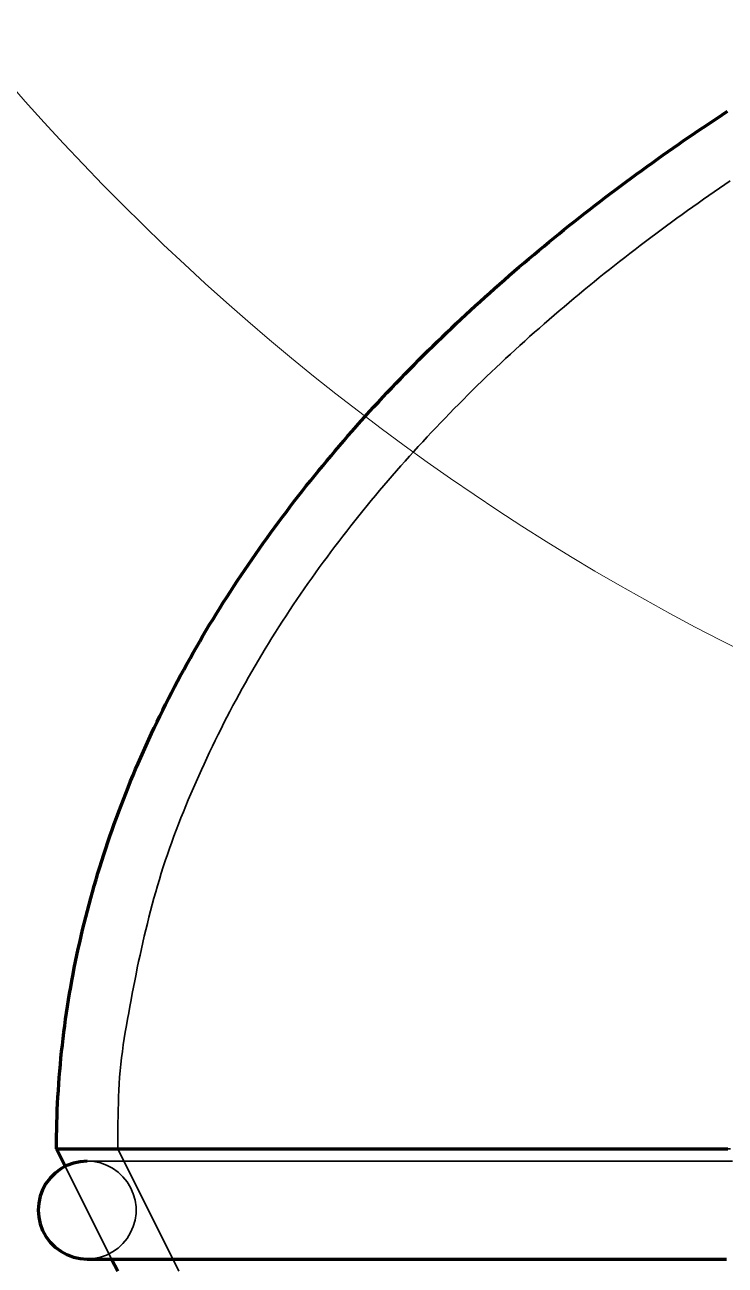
# Model space of a CAD drawing. Header units: millimetres. Extents: x 0 to 2382, y 0 to 420.
# Drawn here: x 275.17 to 280.6, y 315.55 to 325.18 of the extents above; entities that cross this region are included whole.
import ezdxf

# ---------------------------------------------------------------- set-up
doc = ezdxf.new("R2010")
doc.units = ezdxf.units.MM
doc.linetypes.add('IRAM-E-TRAZOS', pattern=[5, 4, -1])
for name, color, linetype, lineweight in [('01-VISIBLE', 7, 'CONTINUOUS', 70), ('02-OCULTA', 4, 'IRAM-E-TRAZOS', 35), ('08-FINA', 5, 'CONTINUOUS', 18)]:
    doc.layers.add(name, color=color, linetype=linetype, lineweight=lineweight)

msp = doc.modelspace()

# ---------------------------------------------------------------- linework, layer by layer
at = {"layer": '01-VISIBLE'}
for p, q in [((275.4801, 316.3149), (275.4125, 316.45)), ((275.8875, 315.5), (275.84, 315.595))]:
    msp.add_line(p, q, dxfattribs=at)
for points in [[(275.4125, 316.45), (275.4126, 316.5005), (275.4131, 316.551), (275.4139, 316.6015), (275.4151, 316.652), (275.4167, 316.7025), (275.4186, 316.7529), (275.4209, 316.8034), (275.4235, 316.8538), (275.4265, 316.9042), (275.4299, 316.9546), (275.4336, 317.005), (275.4377, 317.0553), (275.4421, 317.1056), (275.4469, 317.1559), (275.4521, 317.2061), (275.4576, 317.2563), (275.4634, 317.3065), (275.4696, 317.3566), (275.4761, 317.4067), (275.483, 317.4567), (275.4902, 317.5067), (275.4978, 317.5567), (275.5057, 317.6065), (275.514, 317.6564), (275.5226, 317.7061), (275.5315, 317.7558), (275.5408, 317.8055), (275.5504, 317.8551), (275.5603, 317.9046), (275.5706, 317.954), (275.5812, 318.0034), (275.5922, 318.0527), (275.6034, 318.1019), (275.615, 318.1511), (275.6269, 318.2002), (275.6392, 318.2492), (275.6517, 318.2981), (275.6646, 318.3469), (275.6778, 318.3957), (275.6913, 318.4443), (275.7052, 318.4929), (275.7193, 318.5414), (275.7338, 318.5897), (275.7486, 318.638), (275.7637, 318.6862), (275.7791, 318.7343), (275.7948, 318.7823), (275.8108, 318.8302), (275.8271, 318.878), (275.8437, 318.9257), (275.8606, 318.9733), (275.8778, 319.0208), (275.8953, 319.0682), (275.9131, 319.1154), (275.9312, 319.1626), (275.9496, 319.2096), (275.9682, 319.2565), (275.9872, 319.3034), (276.0064, 319.35), (276.026, 319.3966), (276.0458, 319.4431), (276.0659, 319.4894), (276.0862, 319.5356), (276.1069, 319.5817), (276.1278, 319.6277), (276.149, 319.6735), (276.1704, 319.7192), (276.1922, 319.7648), (276.2141, 319.8103), (276.2364, 319.8556), (276.2589, 319.9008), (276.2817, 319.9459), (276.3047, 319.9909), (276.328, 320.0357), (276.3516, 320.0803), (276.3754, 320.1249), (276.3994, 320.1693), (276.4237, 320.2136), (276.4482, 320.2577), (276.473, 320.3017), (276.4981, 320.3456), (276.5233, 320.3893), (276.5488, 320.4329), (276.5746, 320.4764), (276.6005, 320.5197), (276.6267, 320.5628), (276.6532, 320.6059), (276.6798, 320.6488), (276.7067, 320.6915), (276.7338, 320.7341), (276.7612, 320.7766), (276.7887, 320.8189), (276.8165, 320.8611), (276.8445, 320.9032), (276.8726, 320.9451), (276.901, 320.9868), (276.9296, 321.0284), (276.9585, 321.0699), (276.9875, 321.1113), (277.0167, 321.1524), (277.0461, 321.1935), (277.0757, 321.2344), (277.1055, 321.2752), (277.1355, 321.3158), (277.1657, 321.3563), (277.1961, 321.3966), (277.2267, 321.4368), (277.2574, 321.4769), (277.2883, 321.5168), (277.3194, 321.5566), (277.3508, 321.5962), (277.3823, 321.6357), (277.414, 321.675), (277.4459, 321.7142), (277.4779, 321.7532), (277.5102, 321.7921), (277.5426, 321.8308), (277.5752, 321.8694), (277.6079, 321.9078), (277.6408, 321.9461), (277.6739, 321.9843), (277.7072, 322.0223), (277.7406, 322.0602), (277.7741, 322.0979), (277.8079, 322.1355), (277.8418, 322.1729), (277.8758, 322.2102), (277.91, 322.2474), (277.9444, 322.2844), (277.9789, 322.3212), (278.0136, 322.3579), (278.0484, 322.3945), (278.0834, 322.431), (278.1185, 322.4672), (278.1538, 322.5034), (278.1892, 322.5394), (278.2248, 322.5753), (278.2605, 322.611), (278.2963, 322.6465), (278.3323, 322.682), (278.3684, 322.7173), (278.4047, 322.7524), (278.4411, 322.7874), (278.4776, 322.8223), (278.5143, 322.857), (278.5511, 322.8916), (278.588, 322.9261), (278.6251, 322.9604), (278.6622, 322.9946), (278.6996, 323.0286), (278.737, 323.0625), (278.7746, 323.0963), (278.8123, 323.1299), (278.8501, 323.1633), (278.888, 323.1967), (278.9261, 323.2299), (278.9642, 323.263), (279.0025, 323.2959), (279.0409, 323.3287), (279.0795, 323.3613), (279.1181, 323.3939), (279.1568, 323.4262), (279.1957, 323.4585), (279.2347, 323.4906), (279.2738, 323.5226), (279.313, 323.5544), (279.3523, 323.5861), (279.3917, 323.6177), (279.4312, 323.6491), (279.4708, 323.6805), (279.5106, 323.7116), (279.5504, 323.7427), (279.5904, 323.7736), (279.6304, 323.8044), (279.6705, 323.835), (279.7108, 323.8655), (279.7511, 323.8959), (279.7915, 323.9262), (279.8321, 323.9563), (279.8727, 323.9863), (279.9134, 324.0161), (279.9543, 324.0459), (279.9952, 324.0755), (280.0362, 324.105), (280.0773, 324.1343), (280.1185, 324.1635), (280.1598, 324.1926), (280.2011, 324.2216), (280.2426, 324.2504), (280.2841, 324.2791), (280.3258, 324.3077), (280.3675, 324.3362), (280.4093, 324.3645), (280.4512, 324.3927), (280.4932, 324.4208), (280.5352, 324.4488), (280.5774, 324.4766), (280.6196, 324.5043)], [(275.4125, 316.45), (275.4626, 316.45), (275.5127, 316.45), (275.5627, 316.45), (275.6128, 316.45), (275.6629, 316.45), (275.713, 316.45), (275.7631, 316.45), (275.8132, 316.45), (275.8632, 316.45), (275.9133, 316.45), (275.9634, 316.45), (276.0135, 316.45), (276.0636, 316.45), (276.1137, 316.45), (276.1637, 316.45), (276.2138, 316.45), (276.2639, 316.45), (276.314, 316.45), (276.3641, 316.45), (276.4141, 316.45), (276.4642, 316.45), (276.5143, 316.45), (276.5644, 316.45), (276.6145, 316.45), (276.6646, 316.45), (276.7146, 316.45), (276.7647, 316.45), (276.8148, 316.45), (276.8649, 316.45), (276.915, 316.45), (276.9651, 316.45), (277.0151, 316.45), (277.0652, 316.45), (277.1153, 316.45), (277.1654, 316.45), (277.2155, 316.45), (277.2655, 316.45), (277.3156, 316.45), (277.3657, 316.45), (277.4158, 316.45), (277.4659, 316.45), (277.516, 316.45), (277.566, 316.45), (277.6161, 316.45), (277.6662, 316.45), (277.7163, 316.45), (277.7664, 316.45), (277.8165, 316.45), (277.8665, 316.45), (277.9166, 316.45), (277.9667, 316.45), (278.0168, 316.45), (278.0669, 316.45), (278.117, 316.45), (278.167, 316.45), (278.2171, 316.45), (278.2672, 316.45), (278.3173, 316.45), (278.3674, 316.45), (278.4174, 316.45), (278.4675, 316.45), (278.5176, 316.45), (278.5677, 316.45), (278.6178, 316.45), (278.6679, 316.45), (278.7179, 316.45), (278.768, 316.45), (278.8181, 316.45), (278.8682, 316.45), (278.9183, 316.45), (278.9684, 316.45), (279.0184, 316.45), (279.0685, 316.45), (279.1186, 316.45), (279.1687, 316.45), (279.2188, 316.45), (279.2688, 316.45), (279.3189, 316.45), (279.369, 316.45), (279.4191, 316.45), (279.4692, 316.45), (279.5193, 316.45), (279.5693, 316.45), (279.6194, 316.45), (279.6695, 316.45), (279.7196, 316.45), (279.7697, 316.45), (279.8198, 316.45), (279.8698, 316.45), (279.9199, 316.45), (279.97, 316.45), (280.0201, 316.45), (280.0702, 316.45), (280.1202, 316.45), (280.1703, 316.45), (280.2204, 316.45), (280.2705, 316.45), (280.3206, 316.45), (280.3707, 316.45), (280.4207, 316.45), (280.4708, 316.45), (280.5209, 316.45), (280.571, 316.45), (280.6211, 316.45)], [(275.65, 316.355), (275.5959, 316.3511), (275.5429, 316.3396), (275.4921, 316.3207), (275.4446, 316.2947), (275.4012, 316.2622), (275.3628, 316.2238), (275.3303, 316.1804), (275.3043, 316.1329), (275.2854, 316.0821), (275.2739, 316.0291), (275.27, 315.975)], [(275.27, 315.975), (275.2739, 315.9209), (275.2854, 315.8679), (275.3043, 315.8171), (275.3303, 315.7696), (275.3628, 315.7262), (275.4012, 315.6878), (275.4446, 315.6553), (275.4921, 315.6293), (275.5429, 315.6104), (275.5959, 315.5989), (275.65, 315.595)], [(275.65, 315.595), (275.65, 315.595), (275.65, 315.595), (275.65, 315.595), (275.65, 315.595), (275.65, 315.595), (275.65, 315.595)], [(275.65, 315.595), (275.7001, 315.595), (275.7502, 315.595), (275.8003, 315.595), (275.8504, 315.595), (275.9005, 315.595), (275.9506, 315.595), (276.0008, 315.595), (276.0509, 315.595), (276.101, 315.595), (276.1511, 315.595), (276.2012, 315.595), (276.2514, 315.595), (276.3015, 315.595), (276.3516, 315.595), (276.4017, 315.595), (276.4518, 315.595), (276.5019, 315.595), (276.5521, 315.595), (276.6022, 315.595), (276.6523, 315.595), (276.7024, 315.595), (276.7525, 315.595), (276.8027, 315.595), (276.8528, 315.595), (276.9029, 315.595), (276.953, 315.595), (277.0031, 315.595), (277.0533, 315.595), (277.1034, 315.595), (277.1535, 315.595), (277.2036, 315.595), (277.2537, 315.595), (277.3039, 315.595), (277.354, 315.595), (277.4041, 315.595), (277.4542, 315.595), (277.5043, 315.595), (277.5545, 315.595), (277.6046, 315.595), (277.6547, 315.595), (277.7048, 315.595), (277.7549, 315.595), (277.8051, 315.595), (277.8552, 315.595), (277.9053, 315.595), (277.9554, 315.595), (278.0055, 315.595), (278.0557, 315.595), (278.1058, 315.595), (278.1559, 315.595), (278.206, 315.595), (278.2562, 315.595), (278.3063, 315.595), (278.3564, 315.595), (278.4065, 315.595), (278.4566, 315.595), (278.5067, 315.595), (278.5569, 315.595), (278.607, 315.595), (278.6571, 315.595), (278.7072, 315.595), (278.7573, 315.595), (278.8075, 315.595), (278.8576, 315.595), (278.9077, 315.595), (278.9578, 315.595), (279.0079, 315.595), (279.0581, 315.595), (279.1082, 315.595), (279.1583, 315.595), (279.2084, 315.595), (279.2585, 315.595), (279.3086, 315.595), (279.3588, 315.595), (279.4089, 315.595), (279.459, 315.595), (279.5091, 315.595), (279.5592, 315.595), (279.6094, 315.595), (279.6595, 315.595), (279.7096, 315.595), (279.7597, 315.595), (279.8098, 315.595), (279.8599, 315.595), (279.9101, 315.595), (279.9602, 315.595), (280.0103, 315.595), (280.0604, 315.595), (280.1105, 315.595), (280.1607, 315.595), (280.2108, 315.595), (280.2609, 315.595), (280.311, 315.595), (280.3611, 315.595), (280.4112, 315.595), (280.4614, 315.595), (280.5115, 315.595), (280.5616, 315.595), (280.6117, 315.595)]]:
    msp.add_lwpolyline(points, dxfattribs=at)
at = {"layer": '02-OCULTA'}
for p, q in [((276.3625, 315.5), (275.8875, 316.45)), ((275.84, 315.595), (275.4801, 316.3149))]:
    msp.add_line(p, q, dxfattribs=at)
for points in [[(280.6408, 323.9649), (280.599, 323.9364), (280.5573, 323.9078), (280.5156, 323.8791), (280.4741, 323.8502), (280.4326, 323.8212), (280.3912, 323.7921), (280.35, 323.7628), (280.3088, 323.7334), (280.2677, 323.7039), (280.2267, 323.6742), (280.1858, 323.6445), (280.145, 323.6145), (280.1043, 323.5845), (280.0637, 323.5543), (280.0232, 323.524), (279.9828, 323.4935), (279.9425, 323.4629), (279.9023, 323.4322), (279.8622, 323.4013), (279.8222, 323.3703), (279.7823, 323.3392), (279.7426, 323.3079), (279.7029, 323.2765), (279.6633, 323.2449), (279.6239, 323.2133), (279.5846, 323.1814), (279.5453, 323.1495), (279.5062, 323.1174), (279.4672, 323.0852), (279.4283, 323.0528), (279.3896, 323.0203), (279.3509, 322.9876), (279.3124, 322.9548), (279.2739, 322.9219), (279.2356, 322.8889), (279.1975, 322.8557), (279.1594, 322.8223), (279.1215, 322.7888), (279.0837, 322.7551), (279.0461, 322.7213), (279.0086, 322.6874), (278.9712, 322.6532), (278.934, 322.619), (278.8969, 322.5846), (278.86, 322.55), (278.8231, 322.5153), (278.7865, 322.4804), (278.7499, 322.4454), (278.7136, 322.4103), (278.6773, 322.3749), (278.6412, 322.3395), (278.6053, 322.3039), (278.5695, 322.2681), (278.5338, 322.2322), (278.4984, 322.1962), (278.463, 322.1599), (278.4278, 322.1236), (278.3928, 322.0871), (278.3579, 322.0504), (278.3232, 322.0136), (278.2886, 321.9767), (278.2542, 321.9396), (278.22, 321.9023), (278.1859, 321.8649), (278.152, 321.8274), (278.1183, 321.7897), (278.0847, 321.7518), (278.0513, 321.7138), (278.0181, 321.6756), (277.985, 321.6373), (277.9521, 321.5989), (277.9194, 321.5603), (277.8869, 321.5215), (277.8546, 321.4826), (277.8224, 321.4435), (277.7904, 321.4043), (277.7586, 321.365), (277.727, 321.3254), (277.6956, 321.2858), (277.6644, 321.246), (277.6334, 321.206), (277.6026, 321.1659), (277.572, 321.1256), (277.5415, 321.0852), (277.5113, 321.0446), (277.4813, 321.0038), (277.4515, 320.9629), (277.4219, 320.9219), (277.3925, 320.8807), (277.3634, 320.8394), (277.3344, 320.7979), (277.3057, 320.7562), (277.2772, 320.7144), (277.2489, 320.6724), (277.2209, 320.6303), (277.1931, 320.5881), (277.1655, 320.5456), (277.1382, 320.5031), (277.111, 320.4603), (277.0842, 320.4175), (277.0576, 320.3744), (277.0312, 320.3313), (277.0051, 320.2879), (276.9792, 320.2445), (276.9536, 320.2008), (276.9282, 320.157), (276.9031, 320.1131), (276.8783, 320.069), (276.8537, 320.0248), (276.8294, 319.9804), (276.8054, 319.9359), (276.7816, 319.8912), (276.7581, 319.8464), (276.7348, 319.8015), (276.7117, 319.7565), (276.6889, 319.7113), (276.6664, 319.666), (276.644, 319.6206), (276.622, 319.5751), (276.6002, 319.5294), (276.5786, 319.4837), (276.5573, 319.4378), (276.5362, 319.3918), (276.5155, 319.3456), (276.4949, 319.2994), (276.4747, 319.253), (276.4548, 319.2065), (276.4351, 319.1599), (276.4158, 319.1131), (276.3967, 319.0663), (276.378, 319.0193), (276.3596, 318.9721), (276.3415, 318.9249), (276.3238, 318.8775), (276.3065, 318.8299), (276.2895, 318.7823), (276.2729, 318.7345), (276.2567, 318.6865), (276.2409, 318.6385), (276.2255, 318.5903), (276.2105, 318.5419), (276.196, 318.4935), (276.1819, 318.4449), (276.1679, 318.3963), (276.1547, 318.3474), (276.1419, 318.2985), (276.1295, 318.2494), (276.1173, 318.2003), (276.1053, 318.1512), (276.0936, 318.1019), (276.0822, 318.0526), (276.0711, 318.0033), (276.0603, 317.9539), (276.0497, 317.9044), (276.0394, 317.8548), (276.0293, 317.8053), (276.0195, 317.7556), (276.0098, 317.706), (276.0003, 317.6563), (275.9909, 317.6065), (275.9817, 317.5568), (275.9725, 317.507), (275.9635, 317.4572), (275.9547, 317.4074), (275.9462, 317.3576), (275.938, 317.3076), (275.9303, 317.2576), (275.9232, 317.2075), (275.9168, 317.1573), (275.9112, 317.107), (275.9064, 317.0567), (275.9023, 317.0062), (275.899, 316.9558), (275.8962, 316.9052), (275.894, 316.8547), (275.8922, 316.8041), (275.8908, 316.7536), (275.8897, 316.703), (275.8888, 316.6524), (275.8882, 316.6018), (275.8877, 316.5512), (275.8875, 316.5006), (275.8875, 316.45)], [(280.6125, 316.45), (280.5625, 316.45), (280.5125, 316.45), (280.4625, 316.45), (280.4125, 316.45), (280.3625, 316.45), (280.3125, 316.45), (280.2625, 316.45), (280.2125, 316.45), (280.1625, 316.45), (280.1125, 316.45), (280.0625, 316.45), (280.0125, 316.45), (279.9625, 316.45), (279.9125, 316.45), (279.8625, 316.45), (279.8125, 316.45), (279.7625, 316.45), (279.7125, 316.45), (279.6625, 316.45), (279.6125, 316.45), (279.5625, 316.45), (279.5125, 316.45), (279.4625, 316.45), (279.4125, 316.45), (279.3625, 316.45), (279.3125, 316.45), (279.2625, 316.45), (279.2125, 316.45), (279.1625, 316.45), (279.1125, 316.45), (279.0625, 316.45), (279.0125, 316.45), (278.9625, 316.45), (278.9125, 316.45), (278.8625, 316.45), (278.8125, 316.45), (278.7625, 316.45), (278.7125, 316.45), (278.6625, 316.45), (278.6125, 316.45), (278.5625, 316.45), (278.5125, 316.45), (278.4625, 316.45), (278.4125, 316.45), (278.3625, 316.45), (278.3125, 316.45), (278.2625, 316.45), (278.2125, 316.45), (278.1625, 316.45), (278.1125, 316.45), (278.0625, 316.45), (278.0125, 316.45), (277.9625, 316.45), (277.9125, 316.45), (277.8625, 316.45), (277.8125, 316.45), (277.7625, 316.45), (277.7125, 316.45), (277.6625, 316.45), (277.6125, 316.45), (277.5625, 316.45), (277.5125, 316.45), (277.4625, 316.45), (277.4125, 316.45), (277.3625, 316.45), (277.3125, 316.45), (277.2625, 316.45), (277.2125, 316.45), (277.1625, 316.45), (277.1125, 316.45), (277.0625, 316.45), (277.0125, 316.45), (276.9625, 316.45), (276.9125, 316.45), (276.8625, 316.45), (276.8125, 316.45), (276.7625, 316.45), (276.7125, 316.45), (276.6625, 316.45), (276.6125, 316.45), (276.5625, 316.45), (276.5125, 316.45), (276.4625, 316.45), (276.4125, 316.45), (276.3625, 316.45), (276.3125, 316.45), (276.2625, 316.45), (276.2125, 316.45), (276.1625, 316.45), (276.1125, 316.45), (276.0625, 316.45), (276.0125, 316.45), (275.9625, 316.45), (275.9125, 316.45), (275.8625, 316.45), (275.8125, 316.45), (275.7625, 316.45), (275.7125, 316.45), (275.6625, 316.45), (275.6125, 316.45), (275.5625, 316.45), (275.5125, 316.45), (275.4625, 316.45), (275.4125, 316.45)], [(280.6437, 316.45), (280.5937, 316.45), (280.5436, 316.45), (280.4936, 316.45), (280.4435, 316.45), (280.3934, 316.45), (280.3434, 316.45), (280.2933, 316.45), (280.2432, 316.45), (280.1932, 316.45), (280.1431, 316.45), (280.093, 316.45), (280.043, 316.45), (279.9929, 316.45), (279.9428, 316.45), (279.8928, 316.45), (279.8427, 316.45), (279.7926, 316.45), (279.7426, 316.45), (279.6925, 316.45), (279.6424, 316.45), (279.5924, 316.45), (279.5423, 316.45), (279.4922, 316.45), (279.4422, 316.45), (279.3921, 316.45), (279.342, 316.45), (279.292, 316.45), (279.2419, 316.45), (279.1918, 316.45), (279.1418, 316.45), (279.0917, 316.45), (279.0416, 316.45), (278.9916, 316.45), (278.9415, 316.45), (278.8914, 316.45), (278.8414, 316.45), (278.7913, 316.45), (278.7412, 316.45), (278.6912, 316.45), (278.6411, 316.45), (278.5911, 316.45), (278.541, 316.45), (278.4909, 316.45), (278.4409, 316.45), (278.3908, 316.45), (278.3407, 316.45), (278.2907, 316.45), (278.2406, 316.45), (278.1905, 316.45), (278.1405, 316.45), (278.0904, 316.45), (278.0403, 316.45), (277.9903, 316.45), (277.9402, 316.45), (277.8901, 316.45), (277.8401, 316.45), (277.79, 316.45), (277.7399, 316.45), (277.6899, 316.45), (277.6398, 316.45), (277.5897, 316.45), (277.5397, 316.45), (277.4896, 316.45), (277.4395, 316.45), (277.3895, 316.45), (277.3394, 316.45), (277.2893, 316.45), (277.2393, 316.45), (277.1892, 316.45), (277.1391, 316.45), (277.0891, 316.45), (277.039, 316.45), (276.9889, 316.45), (276.9389, 316.45), (276.8888, 316.45), (276.8387, 316.45), (276.7887, 316.45), (276.7386, 316.45), (276.6886, 316.45), (276.6385, 316.45), (276.5884, 316.45), (276.5384, 316.45), (276.4883, 316.45), (276.4382, 316.45), (276.3882, 316.45), (276.3381, 316.45), (276.288, 316.45), (276.238, 316.45), (276.1879, 316.45), (276.1378, 316.45), (276.0878, 316.45), (276.0377, 316.45), (275.9876, 316.45), (275.9376, 316.45), (275.8875, 316.45)], [(275.8875, 316.45), (275.9826, 316.45), (276.0777, 316.45), (276.1729, 316.45), (276.268, 316.45), (276.3631, 316.45), (276.4582, 316.45), (276.5534, 316.45), (276.6485, 316.45), (276.7436, 316.45), (276.8387, 316.45), (276.9339, 316.45), (277.029, 316.45), (277.1241, 316.45), (277.2192, 316.45), (277.3144, 316.45), (277.4095, 316.45), (277.5046, 316.45), (277.5997, 316.45), (277.6949, 316.45), (277.79, 316.45), (277.8851, 316.45), (277.9802, 316.45), (278.0754, 316.45), (278.1705, 316.45), (278.2656, 316.45), (278.3607, 316.45), (278.4559, 316.45), (278.551, 316.45), (278.6461, 316.45), (278.7412, 316.45), (278.8364, 316.45), (278.9315, 316.45), (279.0266, 316.45), (279.1217, 316.45), (279.2169, 316.45), (279.312, 316.45), (279.4071, 316.45), (279.5022, 316.45), (279.5974, 316.45), (279.6925, 316.45), (279.7876, 316.45), (279.8827, 316.45), (279.9779, 316.45), (280.073, 316.45), (280.1681, 316.45), (280.2632, 316.45), (280.3584, 316.45), (280.4535, 316.45), (280.5486, 316.45), (280.6437, 316.45)], [(280.6032, 316.355), (280.5532, 316.355), (280.5031, 316.355), (280.4531, 316.355), (280.4031, 316.355), (280.3531, 316.355), (280.303, 316.355), (280.253, 316.355), (280.203, 316.355), (280.1529, 316.355), (280.1029, 316.355), (280.0529, 316.355), (280.0028, 316.355), (279.9528, 316.355), (279.9028, 316.355), (279.8527, 316.355), (279.8027, 316.355), (279.7527, 316.355), (279.7026, 316.355), (279.6526, 316.355), (279.6026, 316.355), (279.5525, 316.355), (279.5025, 316.355), (279.4525, 316.355), (279.4024, 316.355), (279.3524, 316.355), (279.3024, 316.355), (279.2523, 316.355), (279.2023, 316.355), (279.1523, 316.355), (279.1022, 316.355), (279.0522, 316.355), (279.0022, 316.355), (278.9521, 316.355), (278.9021, 316.355), (278.8521, 316.355), (278.802, 316.355), (278.752, 316.355), (278.702, 316.355), (278.6519, 316.355), (278.6019, 316.355), (278.5519, 316.355), (278.5019, 316.355), (278.4518, 316.355), (278.4018, 316.355), (278.3518, 316.355), (278.3017, 316.355), (278.2517, 316.355), (278.2017, 316.355), (278.1516, 316.355), (278.1016, 316.355), (278.0516, 316.355), (278.0015, 316.355), (277.9515, 316.355), (277.9015, 316.355), (277.8514, 316.355), (277.8014, 316.355), (277.7514, 316.355), (277.7013, 316.355), (277.6513, 316.355), (277.6013, 316.355), (277.5512, 316.355), (277.5012, 316.355), (277.4512, 316.355), (277.4011, 316.355), (277.3511, 316.355), (277.3011, 316.355), (277.251, 316.355), (277.201, 316.355), (277.151, 316.355), (277.1009, 316.355), (277.0509, 316.355), (277.0009, 316.355), (276.9508, 316.355), (276.9008, 316.355), (276.8508, 316.355), (276.8007, 316.355), (276.7507, 316.355), (276.7007, 316.355), (276.6506, 316.355), (276.6006, 316.355), (276.5506, 316.355), (276.5006, 316.355), (276.4505, 316.355), (276.4005, 316.355), (276.3505, 316.355), (276.3004, 316.355), (276.2504, 316.355), (276.2004, 316.355), (276.1503, 316.355), (276.1003, 316.355), (276.0503, 316.355), (276.0002, 316.355), (275.9502, 316.355), (275.9002, 316.355), (275.8501, 316.355), (275.8001, 316.355), (275.7501, 316.355), (275.7, 316.355), (275.65, 316.355)], [(280.6583, 316.355), (280.5619, 316.355), (280.4656, 316.355), (280.3693, 316.355), (280.273, 316.355), (280.1767, 316.355), (280.0804, 316.355), (279.9841, 316.355), (279.8878, 316.355), (279.7914, 316.355), (279.6951, 316.355), (279.5988, 316.355), (279.5025, 316.355), (279.4062, 316.355), (279.3099, 316.355), (279.2136, 316.355), (279.1173, 316.355), (279.0209, 316.355), (278.9246, 316.355), (278.8283, 316.355), (278.732, 316.355), (278.6357, 316.355), (278.5394, 316.355), (278.4431, 316.355), (278.3468, 316.355), (278.2504, 316.355), (278.1541, 316.355), (278.0578, 316.355), (277.9615, 316.355), (277.8652, 316.355), (277.7689, 316.355), (277.6726, 316.355), (277.5763, 316.355), (277.4799, 316.355), (277.3836, 316.355), (277.2873, 316.355), (277.191, 316.355), (277.0947, 316.355), (276.9984, 316.355), (276.9021, 316.355), (276.8058, 316.355), (276.7094, 316.355), (276.6131, 316.355), (276.5168, 316.355), (276.4205, 316.355), (276.3242, 316.355), (276.2279, 316.355), (276.1316, 316.355), (276.0353, 316.355), (275.9389, 316.355), (275.8426, 316.355), (275.7463, 316.355), (275.65, 316.355)], [(275.65, 316.355), (275.7017, 316.3515), (275.7525, 316.3409), (275.8014, 316.3235), (275.8474, 316.2997), (275.8898, 316.2698), (275.9277, 316.2344), (275.9604, 316.1941), (275.9874, 316.1498), (276.0081, 316.1023), (276.0221, 316.0523), (276.0291, 316.0009), (276.0291, 315.9491), (276.0221, 315.8977), (276.0081, 315.8477), (275.9874, 315.8002), (275.9604, 315.7559), (275.9277, 315.7156), (275.8898, 315.6802), (275.8474, 315.6503), (275.8014, 315.6265), (275.7525, 315.6091), (275.7017, 315.5985), (275.65, 315.595)], [(275.65, 315.595), (275.7001, 315.595), (275.7501, 315.595), (275.8001, 315.595), (275.8501, 315.595), (275.9002, 315.595), (275.9502, 315.595), (276.0002, 315.595), (276.0503, 315.595), (276.1003, 315.595), (276.1503, 315.595), (276.2004, 315.595), (276.2504, 315.595), (276.3004, 315.595), (276.3505, 315.595), (276.4005, 315.595), (276.4505, 315.595), (276.5006, 315.595), (276.5506, 315.595), (276.6006, 315.595), (276.6507, 315.595), (276.7007, 315.595), (276.7507, 315.595), (276.8008, 315.595), (276.8508, 315.595), (276.9008, 315.595), (276.9509, 315.595), (277.0009, 315.595), (277.0509, 315.595), (277.101, 315.595), (277.151, 315.595), (277.201, 315.595), (277.2511, 315.595), (277.3011, 315.595), (277.3511, 315.595), (277.4012, 315.595), (277.4512, 315.595), (277.5012, 315.595), (277.5513, 315.595), (277.6013, 315.595), (277.6513, 315.595), (277.7013, 315.595), (277.7514, 315.595), (277.8014, 315.595), (277.8514, 315.595), (277.9015, 315.595), (277.9515, 315.595), (278.0015, 315.595), (278.0516, 315.595), (278.1016, 315.595), (278.1516, 315.595), (278.2017, 315.595), (278.2517, 315.595), (278.3017, 315.595), (278.3518, 315.595), (278.4018, 315.595), (278.4518, 315.595), (278.5019, 315.595), (278.5519, 315.595), (278.6019, 315.595), (278.652, 315.595), (278.702, 315.595), (278.752, 315.595), (278.8021, 315.595), (278.8521, 315.595), (278.9021, 315.595), (278.9522, 315.595), (279.0022, 315.595), (279.0522, 315.595), (279.1023, 315.595), (279.1523, 315.595), (279.2023, 315.595), (279.2524, 315.595), (279.3024, 315.595), (279.3524, 315.595), (279.4025, 315.595), (279.4525, 315.595), (279.5025, 315.595), (279.5525, 315.595), (279.6026, 315.595), (279.6526, 315.595), (279.7026, 315.595), (279.7527, 315.595), (279.8027, 315.595), (279.8527, 315.595), (279.9028, 315.595), (279.9528, 315.595), (280.0028, 315.595), (280.0529, 315.595), (280.1029, 315.595), (280.1529, 315.595), (280.203, 315.595), (280.253, 315.595), (280.303, 315.595), (280.3531, 315.595), (280.4031, 315.595), (280.4531, 315.595), (280.5032, 315.595), (280.5532, 315.595), (280.6032, 315.595)]]:
    msp.add_lwpolyline(points, dxfattribs=at)
at = {"layer": '08-FINA'}
msp.add_circle((288.95, 336.8003), 18.4167, dxfattribs=at)

doc.saveas('drawing.dxf')
